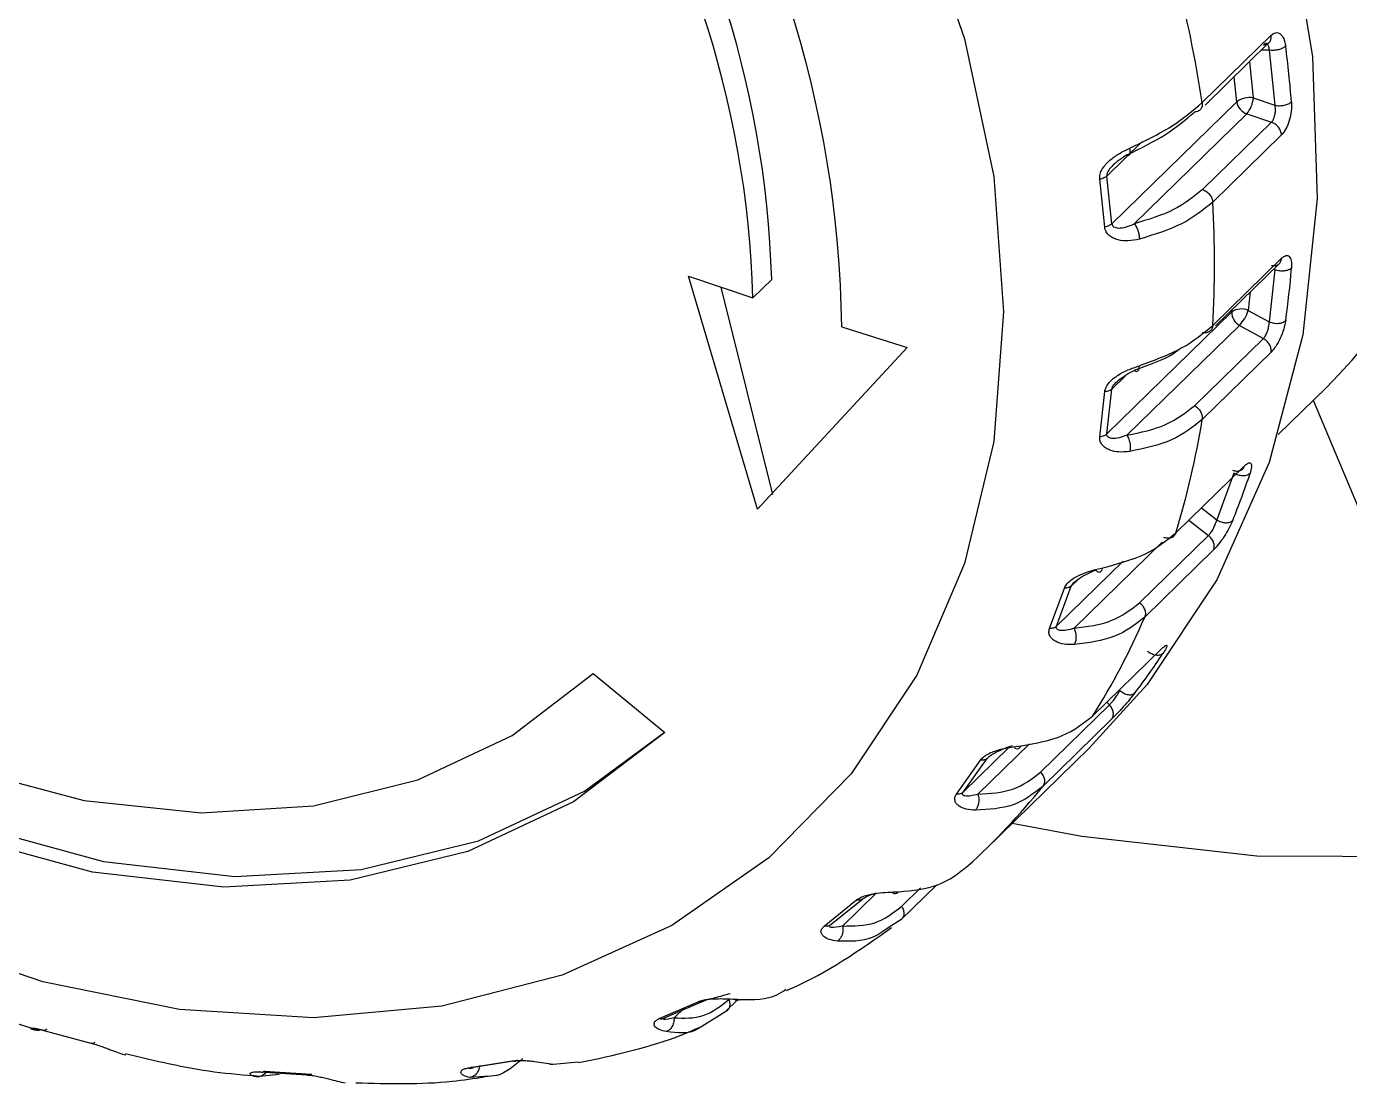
# Model space of a CAD drawing. Header units: millimetres. Extents: x 0 to 3353, y 0 to 2591.
# Drawn here: x 2121.46 to 2142.98, y 998.38 to 1015.58 of the extents above; entities that cross this region are included whole.
import ezdxf

# ---------------------------------------------------------------- set-up
doc = ezdxf.new("R2010")
doc.units = ezdxf.units.MM
doc.header["$LTSCALE"] = 12

msp = doc.modelspace()

# ---------------------------------------------------------------- linework, layer by layer
at = {"color": 7, "linetype": 'Continuous', "lineweight": 25}
for p, q in [((2140.583, 1014.345), (2141.703, 1015.439)), ((2140.629, 1014.304), (2141.668, 1015.318)), ((2141.671, 1015.195), (2141.766, 1014.299)), ((2139.112, 1012.374), (2141.144, 1014.358)), ((2141.413, 1014.419), (2141.766, 1014.299)), ((2139.476, 1012.372), (2141.307, 1014.16)), ((2141.307, 1014.16), (2141.709, 1014.024)), ((2141.709, 1014.024), (2140.589, 1012.93)), ((2141.873, 1013.818), (2140.753, 1012.725)), ((2138.997, 1012.316), (2138.915, 1013.096)), ((2139.112, 1012.374), (2139.03, 1013.148)), ((2140.753, 1010.719), (2141.873, 1011.812)), ((2140.798, 1010.714), (2141.837, 1011.728)), ((2133.352, 1007.734), (2132.23, 1011.521)), ((2132.23, 1011.521), (2133.276, 1011.168)), ((2141.766, 1011.623), (2141.671, 1010.778)), ((2132.756, 1011.343), (2133.595, 1007.971)), ((2133.276, 1011.168), (2133.581, 1011.465)), ((2139.03, 1008.956), (2141.062, 1010.939)), ((2141.332, 1010.965), (2141.671, 1010.778)), ((2134.721, 1010.696), (2135.786, 1010.361)), ((2139.358, 1008.934), (2141.189, 1010.722)), ((2141.189, 1010.722), (2141.577, 1010.509)), ((2141.577, 1010.509), (2140.456, 1009.416)), ((2135.786, 1010.361), (2133.352, 1007.734)), ((2141.703, 1010.284), (2140.583, 1009.191)), ((2138.915, 1008.908), (2138.997, 1009.644)), ((2139.03, 1008.956), (2139.112, 1009.686)), ((2141.82, 1008.946), (2142.597, 1009.704)), ((2143.306, 1007.323), (2142.39, 1009.502)), ((2143.306, 1007.324), (2142.39, 1009.502)), ((2140.152, 1007.346), (2141.272, 1008.439)), ((2141.097, 1008.316), (2140.818, 1007.559)), ((2140.685, 1007.305), (2139.565, 1006.212)), ((2140.768, 1007.071), (2139.648, 1005.978)), ((2138.098, 1005.791), (2138.341, 1006.45)), ((2138.212, 1005.829), (2138.453, 1006.483)), ((2138.806, 1004.374), (2139.926, 1005.467)), ((2130.678, 1005.059), (2131.842, 1004.1)), ((2139.074, 1004.552), (2137.954, 1003.459)), ((2139.109, 1004.318), (2137.989, 1003.225)), ((2137.065, 1002.208), (2138.745, 1003.848)), ((2136.584, 1003.101), (2136.977, 1003.654)), ((2136.694, 1003.131), (2137.084, 1003.68)), ((2136.265, 1001.624), (2135.68, 1001.054)), ((2134.541, 1000.979), (2135.063, 1001.399)), ((2134.437, 1000.956), (2134.963, 1001.38)), ((2135.68, 1001.054), (2135.489, 1000.937)), ((2131.752, 999.45), (2132.388, 999.725)), ((2131.849, 999.467), (2132.48, 999.74)), ((2133.031, 999.764), (2132.82, 999.558)), ((2132.82, 999.558), (2132.401, 999.296)), ((2121.538, 999.283), (2121.643, 999.283)), ((2121.725, 999.265), (2122.511, 999.051)), ((2128.645, 998.648), (2129.363, 998.763)), ((2128.733, 998.662), (2129.446, 998.776)), ((2130.027, 998.711), (2130.44, 998.748)), ((2125.569, 998.544), (2125.19, 998.503)), ((2125.254, 998.585), (2126.023, 998.535)), ((2125.332, 998.598), (2126.095, 998.548))]:
    msp.add_line(p, q, dxfattribs=at)
at = {"color": 8, "linetype": 'Continuous', "lineweight": 25}
for p, q in [((2141.671, 1015.195), (2141.541, 1015.194)), ((2141.351, 1015.008), (2141.413, 1014.419)), ((2141.144, 1014.358), (2141.101, 1014.764)), ((2139.601, 1013.705), (2139.03, 1013.148)), ((2141.766, 1011.623), (2141.736, 1011.629)), ((2141.365, 1011.267), (2141.332, 1010.965)), ((2141.062, 1010.939), (2141.066, 1010.975)), ((2139.329, 1009.898), (2139.112, 1009.686)), ((2140.57, 1007.754), (2140.818, 1007.559)), ((2140.367, 1007.556), (2140.685, 1007.305)), ((2138.498, 1005.797), (2139.931, 1007.196)), ((2138.212, 1005.829), (2139.298, 1006.889)), ((2138.576, 1006.603), (2138.453, 1006.483)), ((2139.235, 1004.793), (2139.243, 1004.784)), ((2139.033, 1004.596), (2139.074, 1004.552)), ((2136.694, 1003.131), (2137.438, 1003.857)), ((2136.934, 1003.099), (2137.775, 1003.919)), ((2137.118, 1003.713), (2137.084, 1003.68)), ((2134.734, 1000.956), (2135.277, 1001.486)), ((2136.001, 1001.576), (2135.693, 1001.276)), ((2131.994, 999.464), (2132.161, 999.627)), ((2128.913, 998.512), (2128.666, 998.494))]:
    msp.add_line(p, q, dxfattribs=at)
at = {"color": 7, "linetype": 'Continuous', "lineweight": 25, "flags": 128}
for points in [[(2124.775, 1035.304), (2127.133, 1034.51), (2129.449, 1033.425), (2131.681, 1032.067), (2133.79, 1030.461), (2135.738, 1028.636), (2137.49, 1026.623), (2139.016, 1024.46), (2140.287, 1022.184), (2141.282, 1019.836), (2141.982, 1017.459), (2142.375, 1015.094), (2142.454, 1012.783), (2142.217, 1010.569), (2141.67, 1008.49), (2140.82, 1006.584), (2139.685, 1004.884), (2138.745, 1003.848)], [(2119.507, 1030.778), (2121.73, 1030.328), (2123.953, 1029.569), (2126.131, 1028.518), (2128.219, 1027.196), (2130.175, 1025.629), (2131.959, 1023.85), (2133.535, 1021.894), (2134.871, 1019.802), (2135.939, 1017.616), (2136.718, 1015.38), (2137.192, 1013.141), (2137.351, 1010.943), (2137.192, 1008.831), (2136.718, 1006.849), (2135.939, 1005.037), (2134.871, 1003.432), (2133.535, 1002.065), (2131.959, 1000.966), (2130.175, 1000.157), (2128.219, 999.653), (2126.131, 999.466), (2123.953, 999.599), (2121.73, 1000.049)], [(2115.019, 1006.716), (2116.733, 1005.391), (2118.567, 1004.312), (2120.473, 1003.507), (2122.402, 1002.998), (2124.304, 1002.797), (2126.128, 1002.909), (2127.827, 1003.333), (2129.358, 1004.056), (2130.678, 1005.059)], [(2114.454, 1006.262), (2116.363, 1004.752), (2118.413, 1003.519), (2120.549, 1002.594), (2122.715, 1002.003), (2124.852, 1001.761), (2126.904, 1001.875), (2128.815, 1002.341), (2130.536, 1003.148), (2131.831, 1004.1)], [(2131.842, 1004.1), (2130.358, 1002.974), (2128.638, 1002.168), (2126.726, 1001.701), (2124.674, 1001.588), (2122.537, 1001.83), (2120.371, 1002.421), (2118.235, 1003.345), (2116.185, 1004.579), (2114.276, 1006.088)], [(2144.25, 1002.083), (2141.47, 1002.09), (2138.623, 1002.412), (2137.49, 1002.624)], [(2121.73, 1000.049), (2119.507, 1000.807)]]:
    msp.add_lwpolyline(points, dxfattribs=at)
at = {"color": 7, "linetype": 'Continuous', "lineweight": 25}
for centre, radius, start, end in [((2116.784, 1010.458), 17.938, 0.763, 68.1916), ((2117.321, 1010.991), 16.267, 1.6698, 67.9483), ((2117.017, 1010.694), 16.267, 1.6698, 67.9483), ((2133.943, 1018.159), 12.099, 315.6678, 1.598), ((2121.108, 1011.399), 19.696, 8.6044, 14.7832), ((2123.964, 1012.91), 18.129, 4.5751, 7.4517), ((2141.348, 1014.082), 0.343, 79.0824, 126.5332), ((2141.388, 1014.394), 0.247, 188.3595, 250.8908), ((2140.962, 1014.452), 0.452, 319.7791, 355.7912), ((2124.168, 1011.722), 16.615, 356.5394, 3.4606), ((2126.866, 1012.915), 15.222, 352.0082, 355.2403), ((2141.22, 1010.708), 0.28, 66.4819, 124.2845), ((2141.297, 1010.931), 0.235, 177.9293, 242.7477), ((2140.688, 1011.179), 0.679, 317.6896, 341.6029), ((2126.76, 1011.442), 14.005, 342.9939, 350.751), ((2129.033, 1012.425), 12.995, 337.9574, 341.5488), ((2128.42, 1010.849), 12.239, 328.0607, 336.5476), ((2130.157, 1011.86), 11.734, 322.6733, 326.5178), ((2129.021, 1010.449), 11.516, 312.3081, 321.1469)]:
    msp.add_arc(centre, radius, start, end, dxfattribs=at)
for points in [[(2141.577, 1015.282), (2141.596, 1015.285), (2141.636, 1015.29), (2141.68, 1015.325), (2141.706, 1015.376), (2141.704, 1015.418), (2141.703, 1015.439)], [(2141.94, 1015.261), (2141.925, 1015.249), (2141.895, 1015.226), (2141.824, 1015.202), (2141.744, 1015.189), (2141.696, 1015.193), (2141.671, 1015.195)], [(2140.583, 1014.345), (2140.584, 1014.324), (2140.586, 1014.283), (2140.56, 1014.232), (2140.516, 1014.196), (2140.476, 1014.192), (2140.456, 1014.189)], [(2141.766, 1014.299), (2141.79, 1014.296), (2141.839, 1014.29), (2141.919, 1014.299), (2141.991, 1014.322), (2142.02, 1014.344), (2142.035, 1014.356)], [(2141.873, 1013.818), (2141.87, 1013.839), (2141.863, 1013.882), (2141.825, 1013.944), (2141.772, 1013.996), (2141.73, 1014.014), (2141.709, 1014.024)], [(2140.589, 1012.93), (2140.61, 1012.921), (2140.652, 1012.903), (2140.705, 1012.851), (2140.743, 1012.789), (2140.75, 1012.746), (2140.753, 1012.725)], [(2141.709, 1011.696), (2141.73, 1011.694), (2141.772, 1011.689), (2141.825, 1011.712), (2141.863, 1011.754), (2141.87, 1011.793), (2141.873, 1011.812)], [(2142.035, 1011.652), (2142.02, 1011.641), (2141.991, 1011.619), (2141.919, 1011.603), (2141.839, 1011.603), (2141.79, 1011.616), (2141.766, 1011.623)], [(2140.753, 1010.719), (2140.75, 1010.699), (2140.743, 1010.66), (2140.705, 1010.619), (2140.652, 1010.596), (2140.61, 1010.6), (2140.589, 1010.603)], [(2141.671, 1010.778), (2141.696, 1010.77), (2141.744, 1010.754), (2141.824, 1010.752), (2141.895, 1010.766), (2141.925, 1010.788), (2141.94, 1010.799)], [(2141.703, 1010.284), (2141.704, 1010.305), (2141.706, 1010.346), (2141.68, 1010.411), (2141.636, 1010.47), (2141.596, 1010.496), (2141.577, 1010.509)], [(2140.456, 1009.416), (2140.476, 1009.403), (2140.516, 1009.377), (2140.56, 1009.318), (2140.586, 1009.252), (2140.584, 1009.212), (2140.583, 1009.191)], [(2141.077, 1008.368), (2141.099, 1008.361), (2141.141, 1008.348), (2141.201, 1008.358), (2141.249, 1008.388), (2141.265, 1008.422), (2141.272, 1008.439)], [(2141.36, 1008.312), (2141.345, 1008.302), (2141.316, 1008.281), (2141.246, 1008.272), (2141.168, 1008.283), (2141.121, 1008.305), (2141.097, 1008.316)], [(2140.818, 1007.559), (2140.841, 1007.547), (2140.888, 1007.523), (2140.964, 1007.51), (2141.034, 1007.517), (2141.063, 1007.538), (2141.078, 1007.548)], [(2140.152, 1007.346), (2140.144, 1007.329), (2140.129, 1007.294), (2140.081, 1007.265), (2140.021, 1007.255), (2139.978, 1007.268), (2139.957, 1007.275)], [(2140.768, 1007.071), (2140.773, 1007.09), (2140.784, 1007.127), (2140.771, 1007.192), (2140.738, 1007.256), (2140.703, 1007.289), (2140.685, 1007.305)], [(2139.565, 1006.212), (2139.583, 1006.196), (2139.618, 1006.163), (2139.651, 1006.099), (2139.664, 1006.034), (2139.653, 1005.996), (2139.648, 1005.978)], [(2139.943, 1005.387), (2139.929, 1005.376), (2139.9, 1005.356), (2139.833, 1005.355), (2139.76, 1005.375), (2139.716, 1005.405), (2139.695, 1005.42)], [(2139.243, 1004.784), (2139.264, 1004.769), (2139.307, 1004.737), (2139.378, 1004.715), (2139.444, 1004.715), (2139.473, 1004.735), (2139.487, 1004.745)], [(2139.109, 1004.318), (2139.119, 1004.334), (2139.138, 1004.366), (2139.139, 1004.429), (2139.119, 1004.495), (2139.089, 1004.533), (2139.074, 1004.552)], [(2137.954, 1003.459), (2137.969, 1003.44), (2137.999, 1003.402), (2138.019, 1003.336), (2138.018, 1003.273), (2137.999, 1003.241), (2137.989, 1003.225)], [(2135.693, 1001.276), (2135.705, 1001.255), (2135.727, 1001.214), (2135.734, 1001.149), (2135.72, 1001.091), (2135.693, 1001.066), (2135.68, 1001.054)], [(2132.882, 999.76), (2132.89, 999.738), (2132.904, 999.695), (2132.897, 999.634), (2132.87, 999.584), (2132.837, 999.567), (2132.82, 999.558)]]:
    msp.add_open_spline(points, degree=3, dxfattribs=at)
for points, knots in [([(2141.703, 1015.439), (2141.728, 1015.457), (2141.779, 1015.493), (2141.853, 1015.471), (2141.913, 1015.393), (2141.931, 1015.305), (2141.94, 1015.261)], [0, 0, 0, 0, 0.248902, 0.498271, 0.748568, 1, 1, 1, 1]), ([(2141.671, 1015.195), (2141.671, 1015.208), (2141.67, 1015.233), (2141.662, 1015.269), (2141.648, 1015.293), (2141.629, 1015.304), (2141.613, 1015.305), (2141.595, 1015.298), (2141.583, 1015.288), (2141.577, 1015.282)], [0, 0, 0, 0, 0.14631, 0.279252, 0.504411, 0.63196, 0.75689, 0.879474, 1, 1, 1, 1]), ([(2139.405, 1013.602), (2139.645, 1013.718), (2140.122, 1013.95), (2140.429, 1014.214), (2140.583, 1014.345)], [0, 0, 0, 0, 0.5015162, 1, 1, 1, 1]), ([(2142.035, 1014.356), (2142.036, 1014.307), (2142.037, 1014.209), (2142.003, 1014.049), (2141.946, 1013.907), (2141.898, 1013.848), (2141.873, 1013.818)], [0, 0, 0, 0, 0.2514358, 0.5017378, 0.7511016, 1, 1, 1, 1]), ([(2139.358, 1013.492), (2139.58, 1013.601), (2140.025, 1013.819), (2140.313, 1014.066), (2140.456, 1014.189)], [0, 0, 0, 0, 0.500023, 1, 1, 1, 1]), ([(2141.709, 1014.024), (2141.715, 1014.03), (2141.727, 1014.043), (2141.742, 1014.071), (2141.756, 1014.104), (2141.768, 1014.152), (2141.774, 1014.204), (2141.773, 1014.257), (2141.768, 1014.285), (2141.766, 1014.299)], [0, 0, 0, 0, 0.120543, 0.243131, 0.368052, 0.49558, 0.720778, 0.853714, 1, 1, 1, 1]), ([(2139.01, 1013.336), (2139.033, 1013.36), (2139.098, 1013.427), (2139.234, 1013.52), (2139.346, 1013.574), (2139.405, 1013.602)], [0, 0, 0, 0, 0.204257, 0.574688, 1, 1, 1, 1]), ([(2139.358, 1013.492), (2139.273, 1013.439), (2139.162, 1013.37), (2139.056, 1013.242), (2139.031, 1013.184), (2139.031, 1013.16), (2139.03, 1013.148)], [0, 0, 0, 0, 0.653287, 0.85501, 0.932121, 1, 1, 1, 1]), ([(2139.358, 1013.492), (2139.37, 1013.489), (2139.393, 1013.481), (2139.41, 1013.507), (2139.415, 1013.549), (2139.408, 1013.584), (2139.405, 1013.602)], [0, 0, 0, 0, 0.279633, 0.559107, 0.779383, 1, 1, 1, 1]), ([(2139.03, 1013.148), (2139.023, 1013.143), (2139.01, 1013.132), (2138.982, 1013.118), (2138.951, 1013.105), (2138.927, 1013.099), (2138.915, 1013.096)], [0, 0, 0, 0, 0.249955, 0.5, 0.750045, 1, 1, 1, 1]), ([(2140.589, 1012.93), (2140.445, 1012.813), (2140.156, 1012.579), (2139.702, 1012.441), (2139.476, 1012.372)], [0, 0, 0, 0, 0.499977, 1, 1, 1, 1]), ([(2140.753, 1012.725), (2140.599, 1012.599), (2140.291, 1012.348), (2139.805, 1012.199), (2139.561, 1012.124)], [0, 0, 0, 0, 0.498484, 1, 1, 1, 1]), ([(2139.112, 1012.374), (2139.105, 1012.368), (2139.092, 1012.356), (2139.064, 1012.34), (2139.033, 1012.326), (2139.009, 1012.32), (2138.997, 1012.316)], [0, 0, 0, 0, 0.249996, 0.499991, 0.749971, 1, 1, 1, 1]), ([(2139.112, 1012.374), (2139.114, 1012.364), (2139.12, 1012.344), (2139.154, 1012.313), (2139.275, 1012.289), (2139.389, 1012.336), (2139.476, 1012.372)], [0, 0, 0, 0, 0.067879, 0.14499, 0.346713, 1, 1, 1, 1]), ([(2139.476, 1012.372), (2139.489, 1012.356), (2139.515, 1012.323), (2139.542, 1012.253), (2139.558, 1012.183), (2139.56, 1012.144), (2139.561, 1012.124)], [0, 0, 0, 0, 0.279633, 0.559107, 0.779383, 1, 1, 1, 1]), ([(2139.561, 1012.124), (2139.499, 1012.111), (2139.384, 1012.088), (2139.238, 1012.101), (2139.136, 1012.136), (2139.068, 1012.18), (2139.015, 1012.239), (2139.003, 1012.291), (2138.997, 1012.316)], [0, 0, 0, 0, 0.2740188, 0.5092151, 0.6407336, 0.7585059, 0.8832249, 1, 1, 1, 1]), ([(2141.873, 1011.812), (2141.898, 1011.831), (2141.946, 1011.868), (2142.003, 1011.849), (2142.037, 1011.777), (2142.036, 1011.694), (2142.035, 1011.652)], [0, 0, 0, 0, 0.248902, 0.498271, 0.748568, 1, 1, 1, 1]), ([(2139.561, 1010.066), (2139.805, 1010.156), (2140.291, 1010.335), (2140.599, 1010.591), (2140.753, 1010.719)], [0, 0, 0, 0, 0.501516, 1, 1, 1, 1]), ([(2141.577, 1010.509), (2141.583, 1010.516), (2141.595, 1010.529), (2141.613, 1010.556), (2141.629, 1010.589), (2141.648, 1010.635), (2141.662, 1010.686), (2141.67, 1010.738), (2141.671, 1010.764), (2141.671, 1010.778)], [0, 0, 0, 0, 0.120543, 0.243131, 0.368053, 0.495581, 0.720779, 0.853714, 1, 1, 1, 1]), ([(2141.94, 1010.799), (2141.931, 1010.753), (2141.913, 1010.66), (2141.853, 1010.509), (2141.779, 1010.372), (2141.728, 1010.314), (2141.703, 1010.284)], [0, 0, 0, 0, 0.251436, 0.501736, 0.751101, 1, 1, 1, 1]), ([(2140.241, 1010.352), (2140.2, 1010.321), (2140.007, 1010.174), (2139.71, 1010.071), (2139.476, 1009.99)], [0, 0, 0, 0, 0.209731, 1, 1, 1, 1]), ([(2139.169, 1009.88), (2139.185, 1009.891), (2139.249, 1009.939), (2139.384, 1010.005), (2139.499, 1010.044), (2139.561, 1010.066)], [0, 0, 0, 0, 0.1322, 0.532973, 1, 1, 1, 1]), ([(2139.476, 1009.99), (2139.489, 1009.982), (2139.515, 1009.966), (2139.542, 1009.981), (2139.558, 1010.016), (2139.56, 1010.049), (2139.561, 1010.066)], [0, 0, 0, 0, 0.279633, 0.559107, 0.779383, 1, 1, 1, 1]), ([(2139.112, 1009.686), (2139.114, 1009.696), (2139.12, 1009.719), (2139.154, 1009.772), (2139.275, 1009.885), (2139.389, 1009.944), (2139.476, 1009.99)], [0, 0, 0, 0, 0.067879, 0.14499, 0.346713, 1, 1, 1, 1]), ([(2139.112, 1009.686), (2139.105, 1009.68), (2139.092, 1009.67), (2139.064, 1009.657), (2139.033, 1009.648), (2139.009, 1009.645), (2138.997, 1009.644)], [0, 0, 0, 0, 0.249955, 0.5, 0.750045, 1, 1, 1, 1]), ([(2139.358, 1008.934), (2139.58, 1008.981), (2140.025, 1009.075), (2140.313, 1009.302), (2140.456, 1009.416)], [0, 0, 0, 0, 0.500023, 1, 1, 1, 1]), ([(2140.583, 1009.191), (2140.429, 1009.069), (2140.122, 1008.825), (2139.645, 1008.723), (2139.405, 1008.672)], [0, 0, 0, 0, 0.4984838, 1, 1, 1, 1]), ([(2139.03, 1008.956), (2139.024, 1008.95), (2139.01, 1008.938), (2138.983, 1008.924), (2138.951, 1008.914), (2138.927, 1008.91), (2138.915, 1008.908)], [0, 0, 0, 0, 0.249996, 0.499991, 0.749971, 1, 1, 1, 1]), ([(2139.358, 1008.934), (2139.273, 1008.905), (2139.162, 1008.866), (2139.056, 1008.896), (2139.031, 1008.927), (2139.031, 1008.947), (2139.03, 1008.956)], [0, 0, 0, 0, 0.653287, 0.85501, 0.932121, 1, 1, 1, 1]), ([(2139.358, 1008.934), (2139.37, 1008.914), (2139.393, 1008.874), (2139.41, 1008.799), (2139.415, 1008.728), (2139.408, 1008.691), (2139.405, 1008.672)], [0, 0, 0, 0, 0.279633, 0.559107, 0.779383, 1, 1, 1, 1]), ([(2139.405, 1008.672), (2139.345, 1008.666), (2139.234, 1008.655), (2139.1, 1008.682), (2139.01, 1008.725), (2138.955, 1008.774), (2138.917, 1008.834), (2138.915, 1008.884), (2138.915, 1008.908)], [0, 0, 0, 0, 0.2718874, 0.5087433, 0.6392862, 0.7581367, 0.8837917, 1, 1, 1, 1]), ([(2141.272, 1008.439), (2141.295, 1008.458), (2141.341, 1008.496), (2141.381, 1008.485), (2141.391, 1008.424), (2141.37, 1008.349), (2141.36, 1008.312)], [0, 0, 0, 0, 0.2489022, 0.4982707, 0.7485683, 1, 1, 1, 1]), ([(2140.685, 1007.305), (2140.691, 1007.312), (2140.704, 1007.325), (2140.724, 1007.351), (2140.744, 1007.382), (2140.769, 1007.426), (2140.791, 1007.474), (2140.809, 1007.522), (2140.815, 1007.547), (2140.818, 1007.559)], [0, 0, 0, 0, 0.1205433, 0.2431316, 0.3680535, 0.4955819, 0.7207788, 0.8537139, 1, 1, 1, 1]), ([(2141.078, 1007.548), (2141.059, 1007.507), (2141.022, 1007.424), (2140.939, 1007.285), (2140.847, 1007.157), (2140.794, 1007.1), (2140.768, 1007.071)], [0, 0, 0, 0, 0.251435, 0.501736, 0.7511, 1, 1, 1, 1]), ([(2138.964, 1006.779), (2139.206, 1006.844), (2139.69, 1006.974), (2139.999, 1007.222), (2140.152, 1007.346)], [0, 0, 0, 0, 0.501516, 1, 1, 1, 1]), ([(2138.445, 1006.578), (2138.469, 1006.595), (2138.521, 1006.632), (2138.633, 1006.685), (2138.786, 1006.739), (2138.902, 1006.765), (2138.964, 1006.779)], [0, 0, 0, 0, 0.155202, 0.328659, 0.638702, 1, 1, 1, 1]), ([(2138.847, 1006.743), (2138.86, 1006.731), (2138.887, 1006.706), (2138.923, 1006.709), (2138.95, 1006.735), (2138.959, 1006.764), (2138.964, 1006.779)], [0, 0, 0, 0, 0.279633, 0.559107, 0.779383, 1, 1, 1, 1]), ([(2138.453, 1006.483), (2138.458, 1006.492), (2138.468, 1006.512), (2138.511, 1006.558), (2138.646, 1006.654), (2138.76, 1006.704), (2138.847, 1006.743)], [0, 0, 0, 0, 0.067879, 0.14499, 0.346713, 1, 1, 1, 1]), ([(2138.453, 1006.483), (2138.447, 1006.478), (2138.434, 1006.467), (2138.407, 1006.457), (2138.376, 1006.45), (2138.353, 1006.45), (2138.341, 1006.45)], [0, 0, 0, 0, 0.249955, 0.5, 0.750045, 1, 1, 1, 1]), ([(2138.498, 1005.797), (2138.711, 1005.825), (2139.138, 1005.88), (2139.423, 1006.101), (2139.565, 1006.212)], [0, 0, 0, 0, 0.500023, 1, 1, 1, 1]), ([(2139.648, 1005.978), (2139.496, 1005.859), (2139.191, 1005.621), (2138.733, 1005.561), (2138.503, 1005.531)], [0, 0, 0, 0, 0.498484, 1, 1, 1, 1]), ([(2138.503, 1005.531), (2138.447, 1005.531), (2138.341, 1005.53), (2138.221, 1005.567), (2138.147, 1005.615), (2138.106, 1005.665), (2138.083, 1005.724), (2138.094, 1005.769), (2138.098, 1005.791)], [0, 0, 0, 0, 0.271888, 0.508742, 0.639285, 0.758136, 0.883791, 1, 1, 1, 1]), ([(2138.212, 1005.829), (2138.206, 1005.823), (2138.192, 1005.812), (2138.165, 1005.8), (2138.134, 1005.792), (2138.11, 1005.792), (2138.098, 1005.791)], [0, 0, 0, 0, 0.249996, 0.499991, 0.749971, 1, 1, 1, 1]), ([(2138.498, 1005.797), (2138.416, 1005.773), (2138.309, 1005.742), (2138.222, 1005.774), (2138.207, 1005.803), (2138.211, 1005.821), (2138.212, 1005.829)], [0, 0, 0, 0, 0.653287, 0.85501, 0.932121, 1, 1, 1, 1]), ([(2138.498, 1005.797), (2138.508, 1005.774), (2138.526, 1005.728), (2138.532, 1005.65), (2138.524, 1005.582), (2138.51, 1005.548), (2138.503, 1005.531)], [0, 0, 0, 0, 0.2796328, 0.5591073, 0.779383, 1, 1, 1, 1]), ([(2139.926, 1005.467), (2139.948, 1005.487), (2139.992, 1005.527), (2140.015, 1005.526), (2140.002, 1005.48), (2139.963, 1005.418), (2139.943, 1005.387)], [0, 0, 0, 0, 0.2489023, 0.4982709, 0.7485684, 1, 1, 1, 1]), ([(2139.074, 1004.552), (2139.08, 1004.558), (2139.093, 1004.571), (2139.115, 1004.596), (2139.139, 1004.625), (2139.17, 1004.665), (2139.199, 1004.709), (2139.226, 1004.752), (2139.237, 1004.773), (2139.243, 1004.784)], [0, 0, 0, 0, 0.120543, 0.243132, 0.368053, 0.495582, 0.720779, 0.853714, 1, 1, 1, 1]), ([(2139.487, 1004.745), (2139.46, 1004.71), (2139.405, 1004.64), (2139.299, 1004.518), (2139.192, 1004.402), (2139.137, 1004.346), (2139.109, 1004.318)], [0, 0, 0, 0, 0.251436, 0.501736, 0.7511, 1, 1, 1, 1]), ([(2137.64, 1003.886), (2137.876, 1003.928), (2138.347, 1004.012), (2138.653, 1004.254), (2138.806, 1004.374)], [0, 0, 0, 0, 0.5015162, 1, 1, 1, 1]), ([(2137.084, 1003.68), (2137.091, 1003.688), (2137.105, 1003.705), (2137.155, 1003.742), (2137.3, 1003.819), (2137.413, 1003.861), (2137.498, 1003.893)], [0, 0, 0, 0, 0.067879, 0.14499, 0.346713, 1, 1, 1, 1]), ([(2137.105, 1003.756), (2137.105, 1003.756), (2137.13, 1003.772), (2137.192, 1003.795), (2137.309, 1003.833), (2137.466, 1003.865), (2137.579, 1003.878), (2137.64, 1003.886)], [0, 0, 0, 0, 0.003613, 0.158254, 0.331084, 0.640007, 1, 1, 1, 1]), ([(2137.521, 1003.869), (2137.526, 1003.862), (2137.545, 1003.84), (2137.579, 1003.835), (2137.615, 1003.849), (2137.631, 1003.873), (2137.64, 1003.886)], [0, 0, 0, 0, 0.146905, 0.477873, 0.738734, 1, 1, 1, 1]), ([(2137.084, 1003.68), (2137.078, 1003.674), (2137.065, 1003.664), (2137.039, 1003.655), (2137.01, 1003.651), (2136.988, 1003.653), (2136.977, 1003.654)], [0, 0, 0, 0, 0.249955, 0.5, 0.750045, 1, 1, 1, 1]), ([(2136.934, 1003.099), (2137.134, 1003.111), (2137.533, 1003.134), (2137.814, 1003.351), (2137.954, 1003.459)], [0, 0, 0, 0, 0.500023, 1, 1, 1, 1]), ([(2136.694, 1003.131), (2136.687, 1003.125), (2136.674, 1003.114), (2136.647, 1003.104), (2136.617, 1003.099), (2136.595, 1003.1), (2136.584, 1003.101)], [0, 0, 0, 0, 0.249996, 0.499991, 0.749971, 1, 1, 1, 1]), ([(2136.934, 1003.099), (2136.857, 1003.079), (2136.756, 1003.053), (2136.687, 1003.084), (2136.682, 1003.109), (2136.69, 1003.124), (2136.694, 1003.131)], [0, 0, 0, 0, 0.653287, 0.85501, 0.932121, 1, 1, 1, 1]), ([(2137.989, 1003.225), (2137.84, 1003.109), (2137.539, 1002.877), (2137.11, 1002.851), (2136.895, 1002.838)], [0, 0, 0, 0, 0.4984838, 1, 1, 1, 1]), ([(2136.895, 1002.838), (2136.843, 1002.842), (2136.745, 1002.849), (2136.643, 1002.893), (2136.585, 1002.942), (2136.559, 1002.99), (2136.553, 1003.044), (2136.574, 1003.083), (2136.584, 1003.101)], [0, 0, 0, 0, 0.271889, 0.508742, 0.639285, 0.758136, 0.883791, 1, 1, 1, 1]), ([(2136.934, 1003.099), (2136.941, 1003.074), (2136.954, 1003.023), (2136.947, 1002.945), (2136.927, 1002.881), (2136.905, 1002.852), (2136.895, 1002.838)], [0, 0, 0, 0, 0.279633, 0.559107, 0.779383, 1, 1, 1, 1]), ([(2135.647, 1001.512), (2135.871, 1001.535), (2136.319, 1001.58), (2136.622, 1001.816), (2136.773, 1001.933)], [0, 0, 0, 0, 0.501516, 1, 1, 1, 1]), ([(2134.963, 1001.38), (2134.983, 1001.394), (2135.026, 1001.422), (2135.111, 1001.453), (2135.204, 1001.476), (2135.326, 1001.495), (2135.481, 1001.508), (2135.589, 1001.51), (2135.647, 1001.512)], [0, 0, 0, 0, 0.116749, 0.241491, 0.359213, 0.490782, 0.725952, 1, 1, 1, 1]), ([(2135.063, 1001.399), (2135.057, 1001.394), (2135.044, 1001.383), (2135.02, 1001.376), (2134.993, 1001.374), (2134.973, 1001.378), (2134.963, 1001.38)], [0, 0, 0, 0, 0.249955, 0.5, 0.750045, 1, 1, 1, 1]), ([(2135.063, 1001.399), (2135.072, 1001.405), (2135.09, 1001.418), (2135.146, 1001.446), (2135.22, 1001.475), (2135.267, 1001.49), (2135.288, 1001.497)], [0, 0, 0, 0, 0.133902, 0.286017, 0.683949, 1, 1, 1, 1]), ([(2135.532, 1001.508), (2135.546, 1001.498), (2135.571, 1001.481), (2135.612, 1001.485), (2135.635, 1001.503), (2135.647, 1001.512)], [0, 0, 0, 0, 0.358494, 0.678999, 1, 1, 1, 1]), ([(2134.734, 1000.956), (2134.916, 1000.957), (2135.281, 1000.957), (2135.556, 1001.17), (2135.693, 1001.276)], [0, 0, 0, 0, 0.500023, 1, 1, 1, 1]), ([(2134.541, 1000.979), (2134.535, 1000.973), (2134.521, 1000.962), (2134.496, 1000.954), (2134.468, 1000.951), (2134.447, 1000.955), (2134.437, 1000.956)], [0, 0, 0, 0, 0.2499958, 0.4999914, 0.7499715, 1, 1, 1, 1]), ([(2134.734, 1000.956), (2134.662, 1000.94), (2134.569, 1000.918), (2134.52, 1000.943), (2134.523, 1000.962), (2134.536, 1000.973), (2134.541, 1000.979)], [0, 0, 0, 0, 0.653287, 0.85501, 0.932121, 1, 1, 1, 1]), ([(2133.821, 999.909), (2133.847, 999.92), (2134.465, 1000.179), (2135.009, 1000.563), (2135.53, 1000.93)], [0, 0, 0, 0, 0.042037, 1, 1, 1, 1]), ([(2134.395, 1000.826), (2134.39, 1000.839), (2134.38, 1000.866), (2134.391, 1000.912), (2134.422, 1000.942), (2134.437, 1000.956)], [0, 0, 0, 0, 0.327818, 0.674961, 1, 1, 1, 1]), ([(2134.734, 1000.956), (2134.737, 1000.93), (2134.743, 1000.876), (2134.724, 1000.801), (2134.691, 1000.743), (2134.663, 1000.721), (2134.65, 1000.71)], [0, 0, 0, 0, 0.279633, 0.559107, 0.779383, 1, 1, 1, 1]), ([(2119.404, 1000.095), (2119.849, 999.898), (2120.562, 999.584), (2121.293, 999.373), (2121.567, 999.294)], [0, 0, 0, 0, 0.624253, 1, 1, 1, 1]), ([(2133.072, 999.762), (2133.285, 999.759), (2133.564, 999.756), (2133.765, 999.895), (2133.812, 999.927)], [0, 0, 0, 0, 0.766557, 1, 1, 1, 1]), ([(2131.994, 999.464), (2132.156, 999.457), (2132.479, 999.444), (2132.748, 999.655), (2132.882, 999.76)], [0, 0, 0, 0, 0.500023, 1, 1, 1, 1]), ([(2132.388, 999.725), (2132.411, 999.734), (2132.461, 999.752), (2132.552, 999.767), (2132.647, 999.774), (2132.768, 999.776), (2132.918, 999.771), (2133.018, 999.765), (2133.072, 999.762)], [0, 0, 0, 0, 0.116749, 0.241491, 0.359213, 0.490782, 0.725952, 1, 1, 1, 1]), ([(2132.48, 999.74), (2132.474, 999.735), (2132.461, 999.725), (2132.439, 999.718), (2132.414, 999.717), (2132.396, 999.722), (2132.388, 999.725)], [0, 0, 0, 0, 0.249955, 0.5, 0.750045, 1, 1, 1, 1]), ([(2132.48, 999.74), (2132.49, 999.744), (2132.511, 999.753), (2132.571, 999.772), (2132.725, 999.81), (2132.828, 999.838), (2132.907, 999.859)], [0, 0, 0, 0, 0.067879, 0.14499, 0.346713, 1, 1, 1, 1]), ([(2132.974, 999.767), (2132.978, 999.763), (2132.994, 999.749), (2133.03, 999.746), (2133.058, 999.756), (2133.072, 999.762)], [0, 0, 0, 0, 0.139881, 0.569608, 1, 1, 1, 1]), ([(2131.849, 999.467), (2131.842, 999.462), (2131.829, 999.451), (2131.805, 999.444), (2131.779, 999.442), (2131.761, 999.447), (2131.752, 999.45)], [0, 0, 0, 0, 0.249996, 0.499991, 0.749971, 1, 1, 1, 1]), ([(2131.994, 999.464), (2131.929, 999.449), (2131.844, 999.429), (2131.814, 999.444), (2131.826, 999.457), (2131.841, 999.464), (2131.849, 999.467)], [0, 0, 0, 0, 0.653287, 0.85501, 0.932121, 1, 1, 1, 1]), ([(2131.994, 999.464), (2131.993, 999.437), (2131.992, 999.382), (2131.959, 999.313), (2131.916, 999.263), (2131.883, 999.248), (2131.866, 999.24)], [0, 0, 0, 0, 0.279633, 0.559107, 0.779383, 1, 1, 1, 1]), ([(2121.588, 999.266), (2121.569, 999.271), (2121.535, 999.28), (2121.532, 999.291), (2121.556, 999.296), (2121.594, 999.294), (2121.648, 999.286), (2121.7, 999.272), (2121.725, 999.265)], [0, 0, 0, 0, 0.271887, 0.508744, 0.639287, 0.758137, 0.883792, 1, 1, 1, 1]), ([(2121.705, 999.27), (2121.686, 999.265), (2121.647, 999.253), (2121.608, 999.262), (2121.588, 999.266)], [0, 0, 0, 0, 0.48712, 1, 1, 1, 1]), ([(2121.793, 999.279), (2121.787, 999.274), (2121.774, 999.264), (2121.756, 999.257), (2121.739, 999.256), (2121.73, 999.262), (2121.725, 999.265)], [0, 0, 0, 0, 0.249996, 0.499991, 0.749971, 1, 1, 1, 1]), ([(2130.443, 998.735), (2131.022, 998.857), (2131.695, 998.999), (2132.311, 999.267), (2132.397, 999.305)], [0, 0, 0, 0, 0.860274, 1, 1, 1, 1]), ([(2131.67, 999.352), (2131.67, 999.352), (2131.664, 999.362), (2131.671, 999.385), (2131.693, 999.42), (2131.733, 999.44), (2131.752, 999.45)], [0, 0, 0, 0, 0.003478, 0.330155, 0.676092, 1, 1, 1, 1]), ([(2122.573, 999.067), (2122.568, 999.062), (2122.556, 999.051), (2122.54, 999.044), (2122.524, 999.043), (2122.515, 999.049), (2122.511, 999.051)], [0, 0, 0, 0, 0.249955, 0.5, 0.750045, 1, 1, 1, 1]), ([(2122.511, 999.051), (2122.539, 999.044), (2122.596, 999.028), (2122.685, 998.997), (2122.769, 998.966), (2122.867, 998.929), (2122.978, 998.887), (2123.043, 998.87), (2123.078, 998.861)], [0, 0, 0, 0, 0.116749, 0.241492, 0.359214, 0.490782, 0.725952, 1, 1, 1, 1]), ([(2123.071, 998.881), (2123.553, 998.767), (2124.281, 998.593), (2125.005, 998.536), (2125.249, 998.517)], [0, 0, 0, 0, 0.662141, 1, 1, 1, 1]), ([(2128.666, 998.494), (2128.633, 998.503), (2128.571, 998.52), (2128.53, 998.556), (2128.525, 998.588), (2128.541, 998.612), (2128.578, 998.634), (2128.623, 998.644), (2128.645, 998.648)], [0, 0, 0, 0, 0.271888, 0.508742, 0.639285, 0.758136, 0.883791, 1, 1, 1, 1]), ([(2128.733, 998.662), (2128.727, 998.657), (2128.714, 998.646), (2128.692, 998.639), (2128.669, 998.639), (2128.653, 998.645), (2128.645, 998.648)], [0, 0, 0, 0, 0.249996, 0.499991, 0.749971, 1, 1, 1, 1]), ([(2128.834, 998.687), (2128.829, 998.66), (2128.819, 998.606), (2128.775, 998.544), (2128.722, 998.505), (2128.685, 998.498), (2128.666, 998.494)], [0, 0, 0, 0, 0.279633, 0.559107, 0.779383, 1, 1, 1, 1]), ([(2129.536, 998.804), (2129.397, 998.684), (2129.195, 998.509), (2128.98, 998.512), (2128.913, 998.512)], [0, 0, 0, 0, 0.689323, 1, 1, 1, 1]), ([(2129.446, 998.776), (2129.44, 998.771), (2129.428, 998.76), (2129.407, 998.754), (2129.386, 998.754), (2129.371, 998.76), (2129.363, 998.763)], [0, 0, 0, 0, 0.249955, 0.5, 0.750045, 1, 1, 1, 1]), ([(2129.363, 998.763), (2129.39, 998.766), (2129.444, 998.773), (2129.538, 998.771), (2129.633, 998.765), (2129.75, 998.751), (2129.89, 998.73), (2129.979, 998.718), (2130.027, 998.711)], [0, 0, 0, 0, 0.1161829, 0.2418606, 0.3606612, 0.4912511, 0.728082, 1, 1, 1, 1]), ([(2129.954, 998.722), (2129.962, 998.717), (2129.985, 998.705), (2130.011, 998.709), (2130.027, 998.711)], [0, 0, 0, 0, 0.367173, 1, 1, 1, 1]), ([(2125.19, 998.503), (2125.164, 998.51), (2125.115, 998.524), (2125.094, 998.55), (2125.105, 998.569), (2125.133, 998.581), (2125.18, 998.589), (2125.23, 998.587), (2125.254, 998.585)], [0, 0, 0, 0, 0.2718875, 0.5087431, 0.6392861, 0.7581367, 0.8837917, 1, 1, 1, 1]), ([(2125.365, 998.596), (2125.363, 998.592), (2125.351, 998.564), (2125.309, 998.53), (2125.249, 998.502), (2125.209, 998.502), (2125.19, 998.503)], [0, 0, 0, 0, 0.056898, 0.422785, 0.711169, 1, 1, 1, 1]), ([(2125.332, 998.598), (2125.326, 998.593), (2125.313, 998.583), (2125.293, 998.576), (2125.272, 998.576), (2125.26, 998.582), (2125.254, 998.585)], [0, 0, 0, 0, 0.249996, 0.499991, 0.749971, 1, 1, 1, 1]), ([(2126.095, 998.548), (2126.089, 998.543), (2126.078, 998.533), (2126.059, 998.526), (2126.04, 998.526), (2126.028, 998.532), (2126.023, 998.535)], [0, 0, 0, 0, 0.249955, 0.5, 0.750045, 1, 1, 1, 1]), ([(2126.023, 998.535), (2126.05, 998.533), (2126.107, 998.528), (2126.2, 998.511), (2126.291, 998.491), (2126.4, 998.465), (2126.527, 998.432), (2126.605, 998.415), (2126.647, 998.407)], [0, 0, 0, 0, 0.116749, 0.2414917, 0.3592137, 0.4907819, 0.7259521, 1, 1, 1, 1]), ([(2126.82, 998.408), (2127.347, 998.393), (2128.057, 998.374), (2128.738, 998.478), (2128.913, 998.505)], [0, 0, 0, 0, 0.742757, 1, 1, 1, 1])]:
    msp.add_open_spline(points, degree=3, knots=knots, dxfattribs=at)
at = {"color": 8, "linetype": 'Continuous', "lineweight": 25}
for points, knots in [([(2138.915, 1013.096), (2138.915, 1013.123), (2138.917, 1013.18), (2138.954, 1013.263), (2138.992, 1013.312), (2139.01, 1013.336)], [0, 0, 0, 0, 0.322138, 0.670604, 1, 1, 1, 1]), ([(2138.997, 1009.644), (2139.003, 1009.669), (2139.015, 1009.721), (2139.068, 1009.794), (2139.121, 1009.847), (2139.157, 1009.872), (2139.169, 1009.88)], [0, 0, 0, 0, 0.282543, 0.584432, 0.86933, 1, 1, 1, 1]), ([(2138.341, 1006.45), (2138.353, 1006.472), (2138.376, 1006.519), (2138.421, 1006.558), (2138.445, 1006.578)], [0, 0, 0, 0, 0.4834492, 1, 1, 1, 1]), ([(2136.977, 1003.654), (2136.993, 1003.673), (2137.026, 1003.711), (2137.078, 1003.741), (2137.105, 1003.756)], [0, 0, 0, 0, 0.489019, 1, 1, 1, 1]), ([(2134.65, 1000.71), (2134.603, 1000.717), (2134.516, 1000.731), (2134.431, 1000.776), (2134.405, 1000.812), (2134.395, 1000.826)], [0, 0, 0, 0, 0.427668, 0.794734, 1, 1, 1, 1]), ([(2135.489, 1000.937), (2135.401, 1000.872), (2135.164, 1000.698), (2134.849, 1000.705), (2134.65, 1000.71)], [0, 0, 0, 0, 0.369425, 1, 1, 1, 1]), ([(2131.866, 999.24), (2131.826, 999.249), (2131.751, 999.266), (2131.687, 999.309), (2131.674, 999.34), (2131.67, 999.352)], [0, 0, 0, 0, 0.428506, 0.796293, 1, 1, 1, 1]), ([(2132.401, 999.296), (2132.393, 999.29), (2132.235, 999.189), (2132.046, 999.215), (2131.866, 999.24)], [0, 0, 0, 0, 0.0548034, 1, 1, 1, 1]), ([(2128.725, 998.661), (2128.715, 998.658), (2128.688, 998.651), (2128.688, 998.654), (2128.707, 998.658), (2128.725, 998.661), (2128.733, 998.662)], [0, 0, 0, 0, 0.275011, 0.696821, 0.858063, 1, 1, 1, 1])]:
    msp.add_open_spline(points, degree=3, knots=knots, dxfattribs=at)

doc.saveas('drawing.dxf')
